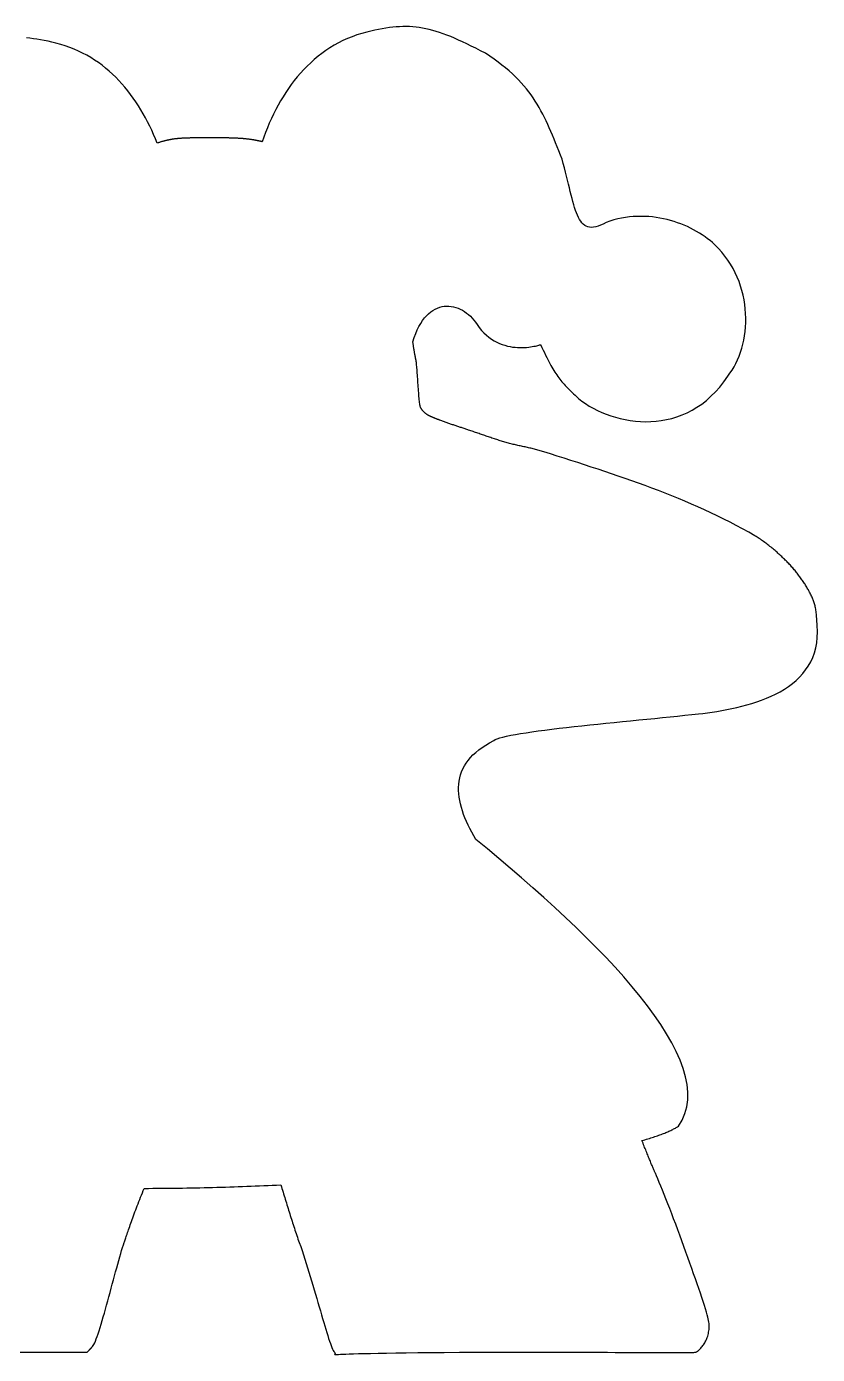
# Model space of a CAD drawing. Extents: x -65 to 169, y 0 to 203.
# Drawn here: x 58.6 to 168.6, y -0.3 to 184.3 of the extents above; entities that cross this region are included whole.
import ezdxf

# ---------------------------------------------------------------- set-up
doc = ezdxf.new("R2010")
doc.units = 0
doc.layers.get('0').update_dxf_attribs({"linetype": 'CONTINUOUS'})

msp = doc.modelspace()

# ---------------------------------------------------------------- linework, layer by layer
at = {"color": 7}
msp.add_lwpolyline([(57.659691, 0.001834), (58.593565, 0.001672), (59.527438, 0.001511), (60.461311, 0.001349), (61.395187, 0.001188), (62.329061, 0.001027), (63.262934, 0.000865), (64.196807, 0.000704), (65.130683, 0.000542), (66.064557, 0.000381), (66.99843, 0.00022), (67.022084, 0.025011), (67.045737, 0.049803), (67.069391, 0.074594), (67.093045, 0.099385), (67.116699, 0.124177), (67.140352, 0.148968), (67.164006, 0.17376), (67.18766, 0.198551), (67.211314, 0.223343), (67.234967, 0.248134), (67.258621, 0.272926), (67.282275, 0.297717), (67.305929, 0.322509), (67.329582, 0.3473), (67.353236, 0.372091), (67.37689, 0.396883), (67.400544, 0.421674), (67.424197, 0.446466), (67.447851, 0.471257), (67.471505, 0.496049), (67.495159, 0.52084), (67.518812, 0.545632), (67.542466, 0.570423), (67.56612, 0.595215), (67.589774, 0.620006), (67.613427, 0.644798), (67.637081, 0.669589), (67.660735, 0.69438), (67.684389, 0.719172), (67.708042, 0.743963), (67.731696, 0.768755), (67.75535, 0.793546), (67.841215, 0.905878), (67.935489, 1.069991), (68.037655, 1.282893), (68.147208, 1.541595), (68.263633, 1.843103), (68.386421, 2.184421), (68.515056, 2.562558), (68.649028, 2.974523), (68.787828, 3.417324), (68.930941, 3.887965), (69.077856, 4.383453), (69.228066, 4.9008), (69.381053, 5.43701), (69.536308, 5.98909), (69.69332, 6.554049), (69.851575, 7.128894), (70.010563, 7.71063), (70.169773, 8.29627), (70.328693, 8.882814), (70.48681, 9.467273), (70.643616, 10.046658), (70.798595, 10.61797), (70.951236, 11.17822), (71.101033, 11.724412), (71.247466, 12.253558), (71.390029, 12.762664), (71.528208, 13.248733), (71.661491, 13.708777), (71.789367, 14.139804), (71.911327, 14.538817), (72.026857, 14.902828), (72.135445, 15.22884), (72.174323, 15.342341), (72.216815, 15.466565), (72.262871, 15.601225), (72.312443, 15.746037), (72.365479, 15.900717), (72.421928, 16.064981), (72.481742, 16.238543), (72.544869, 16.421119), (72.611261, 16.612425), (72.680865, 16.812178), (72.753633, 17.020093), (72.829516, 17.235884), (72.908462, 17.459269), (72.990422, 17.68996), (73.075345, 17.927677), (73.163182, 18.172131), (73.253881, 18.423043), (73.347393, 18.680123), (73.443669, 18.94309), (73.542658, 19.21166), (73.644308, 19.485546), (73.748572, 19.764465), (73.855401, 20.048135), (73.96474, 20.336267), (74.076542, 20.628581), (74.190757, 20.924787), (74.307335, 21.224608), (74.426223, 21.527751), (74.547376, 21.833941), (74.670741, 22.142887), (74.796267, 22.454306), (74.923905, 22.767914), (75.516571, 22.769766), (76.109698, 22.772518), (76.703241, 22.776169), (77.297161, 22.78072), (77.891421, 22.786171), (78.485979, 22.792494), (79.080797, 22.799717), (79.675832, 22.807814), (80.271052, 22.816783), (80.866409, 22.826599), (81.461867, 22.837288), (82.057386, 22.848824), (82.652929, 22.861206), (83.248453, 22.874436), (83.843919, 22.888511), (84.439287, 22.903408), (85.034517, 22.91915), (85.629573, 22.935713), (86.224415, 22.953096), (86.818997, 22.9713), (87.413286, 22.990297), (88.007241, 23.010088), (88.60082, 23.030699), (89.193984, 23.052077), (89.786696, 23.074249), (90.378916, 23.097215), (90.970601, 23.120948), (91.561712, 23.145448), (92.152214, 23.170716), (92.742063, 23.196751), (93.331221, 23.223535), (93.919646, 23.25107), (93.999066, 23.001102), (94.078039, 22.75087), (94.156613, 22.500392), (94.234839, 22.249691), (94.312767, 21.998792), (94.390449, 21.747715), (94.467935, 21.49648), (94.545272, 21.24511), (94.622517, 20.993629), (94.699717, 20.742058), (94.776923, 20.490418), (94.854184, 20.238728), (94.931553, 19.987017), (95.009079, 19.7353), (95.086811, 19.483602), (95.164805, 19.231946), (95.243103, 18.980351), (95.321763, 18.728841), (95.400834, 18.477436), (95.480363, 18.226162), (95.560402, 17.975035), (95.641004, 17.724083), (95.722218, 17.473321), (95.804094, 17.22278), (95.886681, 16.972473), (95.970032, 16.722426), (96.054199, 16.472659), (96.139228, 16.223197), (96.22517, 15.97406), (96.31208, 15.72527), (96.400007, 15.47685), (96.488997, 15.228819), (96.685138, 14.677099), (96.880461, 14.110867), (97.074774, 13.532059), (97.26788, 12.942623), (97.459584, 12.344493), (97.649695, 11.73961), (97.838012, 11.129918), (98.024345, 10.517357), (98.2085, 9.903862), (98.390277, 9.291381), (98.569484, 8.68185), (98.745927, 8.077208), (98.919412, 7.479398), (99.08974, 6.890361), (99.256718, 6.312038), (99.420154, 5.746364), (99.579851, 5.195284), (99.735614, 4.660741), (99.887247, 4.144669), (100.034556, 3.649012), (100.177349, 3.175712), (100.315427, 2.726703), (100.4486, 2.303933), (100.576666, 1.909339), (100.699436, 1.54486), (100.816715, 1.21244), (100.928305, 0.914016), (101.034012, 0.651531), (101.133643, 0.426924), (101.227002, 0.242136), (101.313896, 0.099105), (101.394126, -0.000225), (101.444132, -0.063243), (101.464955, -0.118263), (101.464161, -0.165674), (101.449397, -0.20587), (101.42823, -0.239242), (101.408254, -0.266184), (101.397089, -0.287086), (101.402328, -0.302353), (101.431561, -0.312354), (101.492394, -0.317487), (101.59242, -0.318281), (101.739243, -0.314867), (101.940458, -0.307777), (102.203666, -0.297405), (102.536464, -0.284123), (102.946452, -0.268327), (103.441228, -0.250441), (104.028389, -0.230809), (104.715538, -0.209854), (105.51027, -0.187973), (106.420182, -0.165537), (107.452878, -0.142968), (108.615954, -0.120637), (109.917008, -0.098941), (111.363639, -0.078251), (112.963445, -0.058989), (114.724027, -0.041526), (116.65298, -0.026286), (118.757907, -0.013639), (121.046402, -0.003956), (123.526069, 0.002342), (126.204502, 0.004987), (127.723652, 0.004818), (129.197767, 0.00376), (130.626684, 0.001908), (132.01024, -0.000474), (133.34827, -0.00349), (134.640606, -0.007009), (135.887087, -0.010951), (137.08755, -0.015237), (138.241826, -0.019762), (139.349756, -0.024471), (140.411169, -0.02926), (141.425904, -0.034049), (142.393798, -0.038759), (143.314685, -0.043283), (144.1884, -0.047569), (145.014779, -0.051512), (145.793656, -0.055031), (146.524872, -0.058047), (147.208256, -0.060428), (147.843648, -0.06228), (148.43088, -0.063339), (148.969789, -0.063497), (149.460212, -0.062704), (149.901985, -0.060852), (150.294938, -0.057994), (150.638915, -0.053946), (150.933746, -0.048628), (151.179266, -0.041987), (151.375312, -0.033917), (151.521721, -0.024339), (151.618326, -0.013147), (151.664964, -0.000288), (151.758772, 0.062092), (151.854067, 0.131014), (151.950431, 0.206394), (152.047441, 0.288155), (152.144683, 0.376224), (152.241732, 0.470522), (152.338173, 0.570971), (152.433587, 0.677492), (152.527551, 0.790009), (152.61965, 0.908444), (152.709462, 1.032722), (152.796571, 1.162762), (152.880558, 1.298488), (152.960999, 1.439825), (153.03748, 1.586693), (153.109579, 1.739014), (153.176875, 1.896711), (153.238957, 2.059707), (153.295396, 2.227927), (153.34578, 2.40129), (153.389688, 2.579719), (153.426698, 2.763139), (153.456392, 2.951469), (153.478352, 3.144634), (153.492163, 3.342558), (153.497402, 3.54516), (153.493645, 3.752363), (153.480469, 3.964093), (153.457477, 4.180271), (153.424234, 4.400817), (153.380321, 4.625657), (153.325323, 4.854713), (153.234033, 5.18767), (153.121051, 5.574631), (152.987664, 6.012085), (152.835153, 6.496516), (152.664801, 7.024412), (152.477894, 7.592264), (152.275715, 8.196551), (152.059548, 8.833765), (151.830673, 9.500394), (151.590378, 10.192919), (151.339942, 10.907834), (151.080653, 11.641622), (150.813794, 12.390768), (150.540646, 13.151763), (150.262495, 13.921092), (149.980621, 14.695241), (149.696313, 15.470698), (149.410849, 16.243948), (149.125517, 17.011483), (148.841598, 17.769784), (148.560378, 18.515341), (148.283137, 19.244638), (148.011164, 19.954166), (147.745734, 20.64041), (147.488138, 21.299855), (147.239657, 21.928989), (147.001577, 22.524302), (146.775176, 23.082276), (146.561742, 23.599402), (146.362558, 24.072162), (146.178908, 24.497049), (146.012073, 24.870545), (145.981836, 24.937432), (145.949136, 25.010806), (145.914042, 25.090509), (145.876614, 25.176369), (145.836924, 25.268227), (145.795032, 25.365911), (145.751011, 25.469257), (145.70492, 25.578104), (145.656832, 25.692283), (145.606808, 25.811626), (145.554915, 25.935972), (145.50122, 26.065152), (145.445793, 26.199002), (145.38869, 26.337358), (145.329987, 26.48005), (145.269747, 26.626918), (145.208033, 26.777794), (145.144914, 26.932512), (145.080456, 27.090904), (145.014726, 27.252811), (144.947786, 27.418062), (144.879709, 27.586493), (144.810552, 27.757938), (144.74039, 27.932232), (144.669283, 28.109209), (144.5973, 28.288705), (144.524506, 28.470553), (144.450967, 28.654589), (144.376749, 28.840644), (144.30192, 29.028557), (144.226545, 29.21816), (144.150689, 29.409287), (144.363777, 29.470408), (144.573581, 29.531625), (144.780075, 29.592934), (144.983235, 29.654336), (145.183032, 29.715825), (145.379448, 29.777399), (145.572451, 29.839057), (145.76202, 29.900795), (145.948128, 29.962607), (146.130751, 30.024496), (146.309864, 30.086456), (146.485441, 30.148485), (146.65746, 30.21058), (146.825891, 30.272739), (146.990713, 30.334958), (147.151898, 30.397236), (147.309425, 30.459569), (147.463264, 30.521955), (147.613394, 30.584391), (147.759786, 30.646873), (147.90242, 30.709399), (148.041268, 30.771968), (148.176303, 30.834576), (148.307505, 30.897219), (148.434844, 30.959896), (148.558298, 31.022605), (148.67784, 31.08534), (148.793447, 31.148102), (148.905093, 31.210885), (149.012752, 31.273689), (149.1164, 31.336509), (149.216013, 31.399345), (149.742084, 32.254857), (150.133013, 33.156583), (150.393247, 34.102421), (150.527227, 35.090264), (150.539398, 36.118012), (150.434194, 37.183555), (150.216061, 38.28479), (149.889441, 39.419615), (149.458781, 40.585922), (148.928516, 41.781611), (148.303094, 43.004573), (147.586957, 44.252703), (146.784545, 45.523901), (145.900302, 46.816058), (144.938669, 48.127073), (143.904089, 49.454837), (142.801005, 50.797251), (141.633856, 52.152206), (140.407089, 53.517599), (139.125143, 54.891324), (137.792463, 56.271279), (136.413489, 57.655357), (134.992664, 59.041456), (133.534431, 60.427468), (132.043234, 61.811292), (130.52351, 63.190821), (128.979706, 64.563953), (127.416262, 65.928579), (125.837622, 67.282597), (124.248228, 68.623905), (122.652521, 69.950393), (121.054945, 71.259962), (120.761012, 71.768459), (120.482294, 72.274504), (120.219669, 72.777839), (119.974017, 73.278206), (119.746216, 73.775345), (119.537147, 74.268997), (119.34769, 74.758899), (119.178721, 75.244799), (119.031121, 75.72643), (118.905769, 76.20354), (118.803545, 76.675864), (118.725326, 77.143147), (118.671991, 77.605128), (118.644422, 78.061547), (118.643363, 78.512146), (118.669959, 78.956667), (118.724958, 79.394849), (118.809236, 79.826432), (118.923676, 80.251157), (119.069155, 80.668768), (119.24655, 81.079004), (119.456746, 81.481605), (119.700615, 81.876313), (119.979041, 82.262866), (120.292903, 82.641009), (120.643079, 83.010478), (121.030448, 83.371021), (121.455887, 83.722371), (121.920278, 84.064274), (122.4245, 84.396469), (122.969433, 84.718694), (123.555954, 85.030696), (123.738551, 85.148761), (124.009875, 85.26757), (124.365618, 85.387029), (124.801459, 85.507049), (125.313086, 85.627538), (125.89618, 85.748405), (126.546428, 85.869563), (127.259517, 85.990914), (128.031127, 86.112374), (128.856944, 86.233847), (129.732657, 86.355245), (130.653944, 86.476478), (131.616496, 86.59745), (132.615993, 86.718076), (133.64812, 86.838261), (134.708565, 86.957916), (135.79301, 87.076949), (136.897142, 87.195271), (138.016642, 87.312791), (139.147199, 87.429414), (140.284494, 87.545053), (141.424213, 87.659617), (142.562043, 87.773015), (143.693666, 87.885154), (144.814767, 87.995943), (145.921029, 88.105295), (147.008141, 88.213115), (148.071785, 88.319314), (149.107647, 88.4238), (150.11141, 88.526485), (151.078759, 88.627275), (152.00538, 88.726079), (152.623986, 88.79845), (153.261479, 88.879791), (153.91532, 88.971041), (154.582966, 89.073133), (155.261871, 89.187001), (155.949497, 89.313586), (156.643301, 89.453821), (157.340737, 89.608641), (158.039264, 89.778983), (158.73634, 89.965781), (159.429424, 90.169976), (160.11597, 90.392496), (160.793441, 90.634283), (161.459289, 90.896271), (162.110971, 91.179393), (162.74595, 91.484588), (163.36168, 91.812793), (163.955619, 92.16494), (164.525222, 92.541966), (165.067952, 92.944807), (165.581262, 93.3744), (166.062613, 93.83168), (166.509457, 94.317585), (166.919257, 94.833046), (167.289467, 95.379), (167.617548, 95.956385), (167.900954, 96.566138), (168.137142, 97.209189), (168.323575, 97.88648), (168.457703, 98.598945), (168.536991, 99.347517), (168.558898, 100.133134), (168.54596, 100.439067), (168.53289, 100.729881), (168.519528, 101.006262), (168.505744, 101.268895), (168.491403, 101.518463), (168.476348, 101.755652), (168.460447, 101.981143), (168.443567, 102.195625), (168.425548, 102.399777), (168.406234, 102.594288), (168.385491, 102.779841), (168.363186, 102.957119), (168.339188, 103.12681), (168.313339, 103.289595), (168.285483, 103.446157), (168.25549, 103.597183), (168.223214, 103.743358), (168.188511, 103.885365), (168.151239, 104.023888), (168.111255, 104.159614), (168.068417, 104.293223), (168.022577, 104.425403), (167.973598, 104.556835), (167.921332, 104.688209), (167.86564, 104.820204), (167.806373, 104.953504), (167.743392, 105.088798), (167.676553, 105.226768), (167.605713, 105.368098), (167.530728, 105.513473), (167.451453, 105.663577), (167.36775, 105.819093), (167.295415, 105.950877), (167.221591, 106.082335), (167.14628, 106.213465), (167.069485, 106.34426), (166.99121, 106.474718), (166.911457, 106.60484), (166.830227, 106.734618), (166.747527, 106.864052), (166.663357, 106.99314), (166.577722, 107.121878), (166.490621, 107.250262), (166.402063, 107.378291), (166.312046, 107.50596), (166.220572, 107.633267), (166.12765, 107.760212), (166.033276, 107.886788), (165.937457, 108.012992), (165.840196, 108.138825), (165.741496, 108.264283), (165.641357, 108.389359), (165.539783, 108.514055), (165.436781, 108.638364), (165.332347, 108.762287), (165.22649, 108.885821), (165.119209, 109.008958), (165.010508, 109.131701), (164.900391, 109.254044), (164.788861, 109.375985), (164.675918, 109.497521), (164.561571, 109.61865), (164.445816, 109.739369), (164.328658, 109.859673), (164.209918, 109.979997), (164.08944, 110.100724), (163.967264, 110.22176), (163.843423, 110.343019), (163.71796, 110.464415), (163.590912, 110.585859), (163.462317, 110.707263), (163.332213, 110.82854), (163.200641, 110.9496), (163.067638, 111.070358), (162.93324, 111.190722), (162.797488, 111.31061), (162.66042, 111.42993), (162.522073, 111.548593), (162.382489, 111.666515), (162.241701, 111.783606), (162.099753, 111.899777), (161.956679, 112.014945), (161.812518, 112.129014), (161.667312, 112.241904), (161.521096, 112.353524), (161.373908, 112.463784), (161.225789, 112.572599), (161.076775, 112.67988), (160.926908, 112.785541), (160.776222, 112.88949), (160.624756, 112.991643), (160.472552, 113.091912), (160.319646, 113.190205), (160.166074, 113.286439), (160.011878, 113.380525), (159.857097, 113.472373), (159.001365, 113.964723), (158.139186, 114.444828), (157.270808, 114.913095), (156.396476, 115.369927), (155.516435, 115.815732), (154.630935, 116.25091), (153.740218, 116.675874), (152.844535, 117.091021), (151.944129, 117.496762), (151.039248, 117.893499), (150.130137, 118.281638), (149.217045, 118.661585), (148.300216, 119.033748), (147.379894, 119.398526), (146.456332, 119.756327), (145.529769, 120.107557), (144.600457, 120.452621), (143.668639, 120.791922), (142.734565, 121.125872), (141.798477, 121.454868), (140.860624, 121.779318), (139.92125, 122.099628), (138.980606, 122.416202), (138.038933, 122.729448), (137.096482, 123.03977), (136.153496, 123.347573), (135.210222, 123.653259), (134.266909, 123.957236), (133.323799, 124.259911), (132.381141, 124.561687), (131.43918, 124.862971), (130.498165, 125.164165), (130.337468, 125.214682), (130.176297, 125.2635), (130.014679, 125.31072), (129.852645, 125.356448), (129.690226, 125.400787), (129.527446, 125.44384), (129.364333, 125.48571), (129.200921, 125.526504), (129.037234, 125.566321), (128.873303, 125.605267), (128.709156, 125.643447), (128.544821, 125.680962), (128.380326, 125.717919), (128.215703, 125.754416), (128.050976, 125.790563), (127.886177, 125.826459), (127.721334, 125.862207), (127.556475, 125.897915), (127.391629, 125.933684), (127.226825, 125.96962), (127.06209, 126.005823), (126.897453, 126.042399), (126.732946, 126.079448), (126.568592, 126.11708), (126.404426, 126.155394), (126.240472, 126.194495), (126.076758, 126.234486), (125.913317, 126.27547), (125.750172, 126.317555), (125.587358, 126.360838), (125.424899, 126.405426), (125.262826, 126.451423), (125.097776, 126.499498), (124.932959, 126.548324), (124.768362, 126.597865), (124.603974, 126.648088), (124.439781, 126.698954), (124.275779, 126.750432), (124.111954, 126.802486), (123.948296, 126.855077), (123.784792, 126.908174), (123.621435, 126.961741), (123.458209, 127.015743), (123.295109, 127.070141), (123.13212, 127.124904), (122.969235, 127.179996), (122.806439, 127.235384), (122.643726, 127.291026), (122.481081, 127.346895), (122.318495, 127.40295), (122.155956, 127.459158), (121.993457, 127.515482), (121.830984, 127.571892), (121.668525, 127.628346), (121.506073, 127.684813), (121.343616, 127.741257), (121.181144, 127.797642), (121.018642, 127.853935), (120.856103, 127.910098), (120.693517, 127.966097), (120.530872, 128.021898), (120.368156, 128.077463), (120.20536, 128.132761), (120.042472, 128.187752), (119.917885, 128.229545), (119.793219, 128.271124), (119.668484, 128.312516), (119.54369, 128.353741), (119.418844, 128.394828), (119.293958, 128.435801), (119.169038, 128.476682), (119.044093, 128.517499), (118.919136, 128.558279), (118.794171, 128.599044), (118.669211, 128.639816), (118.544264, 128.680628), (118.419335, 128.721498), (118.294439, 128.762453), (118.169585, 128.803519), (118.044775, 128.84472), (117.920024, 128.88608), (117.795342, 128.927627), (117.670734, 128.969384), (117.54621, 129.011376), (117.421782, 129.053627), (117.297455, 129.096164), (117.173241, 129.139011), (117.049148, 129.182193), (116.925183, 129.225736), (116.801358, 129.269662), (116.677684, 129.314001), (116.554163, 129.358771), (116.430809, 129.404004), (116.307632, 129.449722), (116.184638, 129.495947), (116.061837, 129.542709), (116.008383, 129.563135), (115.954366, 129.583667), (115.899843, 129.604278), (115.844884, 129.624995), (115.789549, 129.645817), (115.733905, 129.666746), (115.678011, 129.687807), (115.621936, 129.708973), (115.565741, 129.730272), (115.509488, 129.751677), (115.453245, 129.773214), (115.397074, 129.794884), (115.341038, 129.816659), (115.285203, 129.838566), (115.22963, 129.860633), (115.174385, 129.882831), (115.119532, 129.905162), (115.065131, 129.927625), (115.011248, 129.950247), (114.95795, 129.973028), (114.905298, 129.995941), (114.853355, 130.019012), (114.802185, 130.042243), (114.751853, 130.065632), (114.702421, 130.08918), (114.653957, 130.112913), (114.60652, 130.136805), (114.560176, 130.160855), (114.514988, 130.185091), (114.471022, 130.209512), (114.428339, 130.234118), (114.387003, 130.25891), (114.346686, 130.28394), (114.307001, 130.309287), (114.267941, 130.334978), (114.229497, 130.361039), (114.191662, 130.387471), (114.154424, 130.414276), (114.117779, 130.44148), (114.081717, 130.4691), (114.046228, 130.497149), (114.011306, 130.525639), (113.976939, 130.554587), (113.943123, 130.584006), (113.909846, 130.613912), (113.877098, 130.644321), (113.844878, 130.675245), (113.81317, 130.706699), (113.78197, 130.738697), (113.751268, 130.771257), (113.721055, 130.804388), (113.691321, 130.838112), (113.662061, 130.872436), (113.633266, 130.90738), (113.604927, 130.942953), (113.577035, 130.979177), (113.549579, 131.01606), (113.522557, 131.05362), (113.495956, 131.091871), (113.469762, 131.130826), (113.443991, 131.170503), (113.418591, 131.210913), (113.393588, 131.252074), (113.368956, 131.293997), (113.34472, 131.350361), (113.320828, 131.433676), (113.297306, 131.542216), (113.274129, 131.674248), (113.251269, 131.828045), (113.228753, 132.001879), (113.206554, 132.194017), (113.184673, 132.402731), (113.163083, 132.626293), (113.141784, 132.862974), (113.120776, 133.111042), (113.10006, 133.368767), (113.079607, 133.634424), (113.05942, 133.906281), (113.039496, 134.182607), (113.019811, 134.461676), (113.000365, 134.741756), (112.981129, 135.021119), (112.962132, 135.298037), (112.943347, 135.570775), (112.924747, 135.83761), (112.906358, 136.096812), (112.888155, 136.346647), (112.87011, 136.585388), (112.852251, 136.811308), (112.83455, 137.022673), (112.817008, 137.217759), (112.799599, 137.394831), (112.782321, 137.552165), (112.765176, 137.688029), (112.748164, 137.800691), (112.731257, 137.888427), (112.717155, 137.951588), (112.703105, 138.015882), (112.689109, 138.081298), (112.675139, 138.147832), (112.661222, 138.215473), (112.647331, 138.284217), (112.633467, 138.354051), (112.619629, 138.42497), (112.605818, 138.496966), (112.592033, 138.570028), (112.578248, 138.644151), (112.56449, 138.719327), (112.550732, 138.795546), (112.536973, 138.872801), (112.523215, 138.951086), (112.509457, 139.03039), (112.495698, 139.110704), (112.481914, 139.192024), (112.468129, 139.274341), (112.454317, 139.357645), (112.44048, 139.441928), (112.426616, 139.527182), (112.412725, 139.613402), (112.398808, 139.700577), (112.384838, 139.788699), (112.370841, 139.877763), (112.356792, 139.967756), (112.34269, 140.058674), (112.328535, 140.150509), (112.314326, 140.243248), (112.300065, 140.336889), (112.285725, 140.431422), (112.476431, 141.030857), (112.68288, 141.587371), (112.904069, 142.10188), (113.138988, 142.575302), (113.386632, 143.008551), (113.646001, 143.402545), (113.916082, 143.7582), (114.195874, 144.076433), (114.48437, 144.358159), (114.780563, 144.604297), (115.08345, 144.815761), (115.392026, 144.993468), (115.705282, 145.138335), (116.022213, 145.251278), (116.341817, 145.333214), (116.663084, 145.385059), (116.985011, 145.407728), (117.306591, 145.40214), (117.626818, 145.369211), (117.944692, 145.309857), (118.259199, 145.224994), (118.569336, 145.115539), (118.874101, 144.982408), (119.172485, 144.826518), (119.463485, 144.648785), (119.746094, 144.450125), (120.019303, 144.231456), (120.282113, 143.993692), (120.533512, 143.737752), (120.7725, 143.464551), (120.998068, 143.175006), (121.209211, 142.870033), (121.52153, 142.437161), (121.845999, 142.042786), (122.181171, 141.685284), (122.525597, 141.363032), (122.877832, 141.074403), (123.23643, 140.817781), (123.599941, 140.591536), (123.96692, 140.394048), (124.335922, 140.223693), (124.705494, 140.07885), (125.074196, 139.95789), (125.440575, 139.859193), (125.80319, 139.781136), (126.160586, 139.722094), (126.511326, 139.680443), (126.853956, 139.654567), (127.187029, 139.642846), (127.509101, 139.64364), (127.818725, 139.655334), (128.114452, 139.676289), (128.394836, 139.704904), (128.658433, 139.739546), (128.903789, 139.778593), (129.129462, 139.820424), (129.334007, 139.863413), (129.515971, 139.905937), (129.673911, 139.946373), (129.80638, 139.983097), (129.911931, 140.014485), (129.989115, 140.038906), (130.036486, 140.054754), (130.052599, 140.06039), (130.236675, 139.667071), (130.413067, 139.294032), (130.582417, 138.940276), (130.745371, 138.604801), (130.902568, 138.2866), (131.054653, 137.984678), (131.202269, 137.698029), (131.34606, 137.425653), (131.48667, 137.166549), (131.624737, 136.919717), (131.76091, 136.684153), (131.895832, 136.458858), (132.030142, 136.242828), (132.164485, 136.035062), (132.299504, 135.834558), (132.435844, 135.640316), (132.574147, 135.451335), (132.715053, 135.266611), (132.859212, 135.085144), (133.007259, 134.905934), (133.159842, 134.727978), (133.317605, 134.550273), (133.481189, 134.371819), (133.651237, 134.191617), (133.828394, 134.00866), (134.0133, 133.821952), (134.206602, 133.630488), (134.40894, 133.433268), (134.620958, 133.22929), (134.843301, 133.017552), (135.076608, 132.797054), (135.321527, 132.566792), (135.792367, 132.2038), (136.292741, 131.855417), (136.820847, 131.523156), (137.374879, 131.208527), (137.953031, 130.913035), (138.553492, 130.638191), (139.174464, 130.385504), (139.814134, 130.156486), (140.470697, 129.95264), (141.14235, 129.77548), (141.827285, 129.626517), (142.523697, 129.507254), (143.229778, 129.419206), (143.943724, 129.363879), (144.663727, 129.342791), (145.387979, 129.357423), (146.114678, 129.409315), (146.842018, 129.499967), (147.56819, 129.630888), (148.291389, 129.803584), (149.00981, 130.019569), (149.721645, 130.280348), (150.42509, 130.587431), (151.118335, 130.942327), (151.799579, 131.346547), (152.467012, 131.801601), (153.118828, 132.308995), (153.753225, 132.87024), (154.368395, 133.486844), (154.962527, 134.160317), (155.533821, 134.89217), (156.080468, 135.683909), (156.393092, 136.088756), (156.687298, 136.518969), (156.962542, 136.973073), (157.218285, 137.449606), (157.453992, 137.947099), (157.669117, 138.46409), (157.86312, 138.999107), (158.035464, 139.550683), (158.18561, 140.117355), (158.313015, 140.697652), (158.417139, 141.290107), (158.497445, 141.893259), (158.553389, 142.505635), (158.584435, 143.12577), (158.590044, 143.752197), (158.569671, 144.38345), (158.522776, 145.018061), (158.44882, 145.654564), (158.347265, 146.291492), (158.217569, 146.927377), (158.059195, 147.560752), (157.8716, 148.190152), (157.654242, 148.814108), (157.406587, 149.431155), (157.128091, 150.039825), (156.818214, 150.638651), (156.476417, 151.226166), (156.102162, 151.800904), (155.694904, 152.361398), (155.254109, 152.906179), (154.779232, 153.433783), (154.269734, 153.942742), (153.95542, 154.229725), (153.625148, 154.51034), (153.279497, 154.783996), (152.919039, 155.050103), (152.544352, 155.308067), (152.156015, 155.5573), (151.754602, 155.797208), (151.340688, 156.027202), (150.914852, 156.24669), (150.47767, 156.455081), (150.029718, 156.651783), (149.57157, 156.836206), (149.103803, 157.007758), (148.626997, 157.165849), (148.141725, 157.309886), (147.648565, 157.439279), (147.148093, 157.553437), (146.640884, 157.651769), (146.127516, 157.733682), (145.608562, 157.798587), (145.084602, 157.845893), (144.556213, 157.875007), (144.02397, 157.885338), (143.488445, 157.876298), (142.950222, 157.847291), (142.409871, 157.797729), (141.867973, 157.727019), (141.3251, 157.634572), (140.781832, 157.519795), (140.238742, 157.382098), (139.69641, 157.220889), (139.155411, 157.035578), (138.758359, 156.819636), (138.38676, 156.645518), (138.039401, 156.512208), (137.715065, 156.418689), (137.412532, 156.363943), (137.130589, 156.346954), (136.86802, 156.366705), (136.623603, 156.422178), (136.396125, 156.512358), (136.184368, 156.636225), (135.987116, 156.792765), (135.803154, 156.98096), (135.631262, 157.199792), (135.470223, 157.448246), (135.318823, 157.725303), (135.175842, 158.029948), (135.040066, 158.361163), (134.91028, 158.71793), (134.785262, 159.099234), (134.6638, 159.504057), (134.544674, 159.931383), (134.426667, 160.380193), (134.308565, 160.849472), (134.189148, 161.338202), (134.067204, 161.845367), (133.941511, 162.369949), (133.810854, 162.910931), (133.67402, 163.467297), (133.529788, 164.03803), (133.37694, 164.622112), (133.214264, 165.218526), (133.040539, 165.826257), (132.807099, 166.413718), (132.579484, 166.98786), (132.356464, 167.549196), (132.136812, 168.098238), (131.919303, 168.635499), (131.702707, 169.161491), (131.485797, 169.676727), (131.267349, 170.181719), (131.046131, 170.676981), (130.820917, 171.163024), (130.590484, 171.640362), (130.353597, 172.109506), (130.109035, 172.57097), (129.855569, 173.025266), (129.591973, 173.472908), (129.317015, 173.914406), (129.029471, 174.350275), (128.728116, 174.781026), (128.411719, 175.207172), (128.079053, 175.629226), (127.728893, 176.047701), (127.360008, 176.463108), (126.971174, 176.875961), (126.561165, 177.286773), (126.128749, 177.696055), (125.672702, 178.104321), (125.191796, 178.512083), (124.684804, 178.919853), (124.150496, 179.328145), (123.587648, 179.737471), (122.995034, 180.148343), (122.371422, 180.561274), (121.695769, 180.9145), (121.043637, 181.248672), (120.413709, 181.56401), (119.804665, 181.860735), (119.215186, 182.139067), (118.643954, 182.399227), (118.089649, 182.641436), (117.550954, 182.865912), (117.026553, 183.072877), (116.515119, 183.262552), (116.015342, 183.435156), (115.525897, 183.590909), (115.045467, 183.730033), (114.572733, 183.852748), (114.106378, 183.959274), (113.645085, 184.04983), (113.187531, 184.124639), (112.732397, 184.18392), (112.278367, 184.227893), (111.82412, 184.256779), (111.36834, 184.2708), (110.909706, 184.270165), (110.4469, 184.255113), (109.978603, 184.225854), (109.503496, 184.18261), (109.020261, 184.125601), (108.527578, 184.055047), (108.024131, 183.97117), (107.508599, 183.874188), (106.979662, 183.764323), (106.436004, 183.641795), (105.876305, 183.506825), (105.176125, 183.317702), (104.493185, 183.10293), (103.82734, 182.863222), (103.178446, 182.599289), (102.546365, 182.311842), (101.930952, 182.001594), (101.332065, 181.669255), (100.749564, 181.315537), (100.183305, 180.941152), (99.633144, 180.546812), (99.098942, 180.133227), (98.580554, 179.70111), (98.077841, 179.251173), (97.590658, 178.784125), (97.118861, 178.300681), (96.662312, 177.80155), (96.220868, 177.287445), (95.794383, 176.759076), (95.382721, 176.217157), (94.985732, 175.662397), (94.603282, 175.095509), (94.235223, 174.517205), (93.881411, 173.928196), (93.54171, 173.329193), (93.215976, 172.720908), (92.904064, 172.104053), (92.605834, 171.479339), (92.321142, 170.847478), (92.049847, 170.209182), (91.791806, 169.565161), (91.546879, 168.916128), (91.314921, 168.262794), (91.29566, 168.267766), (91.276398, 168.272711), (91.257136, 168.277628), (91.237875, 168.282518), (91.218587, 168.28738), (91.199298, 168.292215), (91.18001, 168.297022), (91.160696, 168.301802), (91.141381, 168.306554), (91.122067, 168.311278), (91.102726, 168.315974), (91.083385, 168.320642), (91.064043, 168.325282), (91.044676, 168.329893), (91.025308, 168.334477), (91.005915, 168.339032), (90.986521, 168.343559), (90.9671, 168.348058), (90.94768, 168.352527), (90.928233, 168.356969), (90.908786, 168.361381), (90.889313, 168.365765), (90.869839, 168.37012), (90.85034, 168.374447), (90.830813, 168.378744), (90.811287, 168.383012), (90.791734, 168.387251), (90.772182, 168.39146), (90.752602, 168.395641), (90.732997, 168.399792), (90.713391, 168.403913), (90.693759, 168.408006), (90.618366, 168.423432), (90.542677, 168.438468), (90.466665, 168.453116), (90.390308, 168.467383), (90.313582, 168.481272), (90.236469, 168.494789), (90.158941, 168.507939), (90.080976, 168.520725), (90.002551, 168.533153), (89.923647, 168.545227), (89.844238, 168.556953), (89.764299, 168.568334), (89.68381, 168.579377), (89.60275, 168.590084), (89.521091, 168.600462), (89.438814, 168.610514), (89.355896, 168.620246), (89.272312, 168.629662), (89.188039, 168.638767), (89.103058, 168.647566), (89.017341, 168.656063), (88.930869, 168.664264), (88.843615, 168.672172), (88.755562, 168.679793), (88.666683, 168.687132), (88.576955, 168.694192), (88.486359, 168.700979), (88.394866, 168.707498), (88.302458, 168.713753), (88.20911, 168.719749), (88.114799, 168.725491), (88.019504, 168.730983), (87.923201, 168.736231), (87.825864, 168.741239), (87.727473, 168.746012), (87.628006, 168.750556), (87.527435, 168.754875), (87.425742, 168.758973), (87.322901, 168.762856), (87.218888, 168.766528), (87.113685, 168.769994), (87.007264, 168.773259), (86.899605, 168.776328), (86.790684, 168.779204), (86.680477, 168.781894), (86.568961, 168.784402), (86.456116, 168.786733), (86.341914, 168.788891), (86.226336, 168.790881), (86.109358, 168.792708), (85.990954, 168.794377), (85.871106, 168.795892), (85.749789, 168.797259), (85.626978, 168.798482), (85.502653, 168.799566), (85.377234, 168.800851), (85.249808, 168.801671), (85.120798, 168.802366), (84.990181, 168.802941), (84.857931, 168.803401), (84.724028, 168.80375), (84.588448, 168.803993), (84.451169, 168.804136), (84.312167, 168.804183), (84.193785, 168.80417), (84.077032, 168.80413), (83.961888, 168.804061), (83.848337, 168.803961), (83.736357, 168.803826), (83.625931, 168.803655), (83.517042, 168.803446), (83.409666, 168.803195), (83.303787, 168.802902), (83.199385, 168.802562), (83.096441, 168.802175), (82.994939, 168.801738), (82.894855, 168.801248), (82.796174, 168.800703), (82.698876, 168.800101), (82.60294, 168.79944), (82.508349, 168.798716), (82.415084, 168.797929), (82.323128, 168.797074), (82.232455, 168.796151), (82.143055, 168.795157), (82.054901, 168.79409), (81.96798, 168.792946), (81.882271, 168.791725), (81.797755, 168.790423), (81.714411, 168.789038), (81.632221, 168.787568), (81.551169, 168.786011), (81.471233, 168.784364), (81.392395, 168.782625), (81.314637, 168.780791), (81.237937, 168.778861), (81.162282, 168.776832), (81.087645, 168.774702), (81.014014, 168.772468), (80.941365, 168.770128), (80.869682, 168.76768), (80.798943, 168.765123), (80.729132, 168.762453), (80.660227, 168.759668), (80.592213, 168.756767), (80.52507, 168.753747), (80.458776, 168.750605), (80.393315, 168.747341), (80.328667, 168.743951), (80.264815, 168.740433), (80.201736, 168.736785), (80.139416, 168.733005), (80.077834, 168.729091), (80.016969, 168.725041), (79.956806, 168.720852), (79.897325, 168.716521), (79.838502, 168.712048), (79.780326, 168.70743), (79.722774, 168.702664), (79.665827, 168.697748), (79.609468, 168.69268), (79.553676, 168.687459), (79.498433, 168.682081), (79.44372, 168.676545), (79.389518, 168.670848), (79.335807, 168.664988), (79.28257, 168.658963), (79.229789, 168.652771), (79.147633, 168.642675), (79.066424, 168.632123), (78.986097, 168.621108), (78.906576, 168.609623), (78.827797, 168.59766), (78.749681, 168.585213), (78.672166, 168.572275), (78.595178, 168.558837), (78.518647, 168.544894), (78.442503, 168.530438), (78.366676, 168.515462), (78.291095, 168.499959), (78.215688, 168.483922), (78.140391, 168.467344), (78.065125, 168.450218), (77.989827, 168.432536), (77.914423, 168.414291), (77.838845, 168.395478), (77.763018, 168.376087), (77.686879, 168.356113), (77.610351, 168.335548), (77.533368, 168.314385), (77.455858, 168.292617), (77.37775, 168.270237), (77.298976, 168.247238), (77.219463, 168.223612), (77.139144, 168.199353), (77.057946, 168.174454), (76.975798, 168.148907), (76.892634, 168.122706), (76.808378, 168.095842), (76.722965, 168.06831), (76.481117, 168.670384), (76.227678, 169.267449), (75.962529, 169.858922), (75.685552, 170.444222), (75.396632, 171.022766), (75.095656, 171.593971), (74.782503, 172.157257), (74.45706, 172.71204), (74.119208, 173.257739), (73.768834, 173.793771), (73.405817, 174.319554), (73.030046, 174.834507), (72.641402, 175.338046), (72.23977, 175.829591), (71.82503, 176.308557), (71.397069, 176.774365), (70.95577, 177.226431), (70.501018, 177.664172), (70.032692, 178.087008), (69.550682, 178.494356), (69.054869, 178.885634), (68.545136, 179.260259), (68.021367, 179.617649), (67.483445, 179.957223), (66.931254, 180.278398), (66.364681, 180.580592), (65.783606, 180.863222), (65.187912, 181.125708), (64.577487, 181.367466), (63.95221, 181.587914), (63.311966, 181.78647), (62.656641, 181.962553), (62.096941, 182.097522), (61.553283, 182.220045), (61.024347, 182.329903), (60.508814, 182.426875), (60.005367, 182.510741), (59.512684, 182.581281), (59.029449, 182.638274), (58.554342, 182.681501)], dxfattribs=at)

doc.saveas('drawing.dxf')
